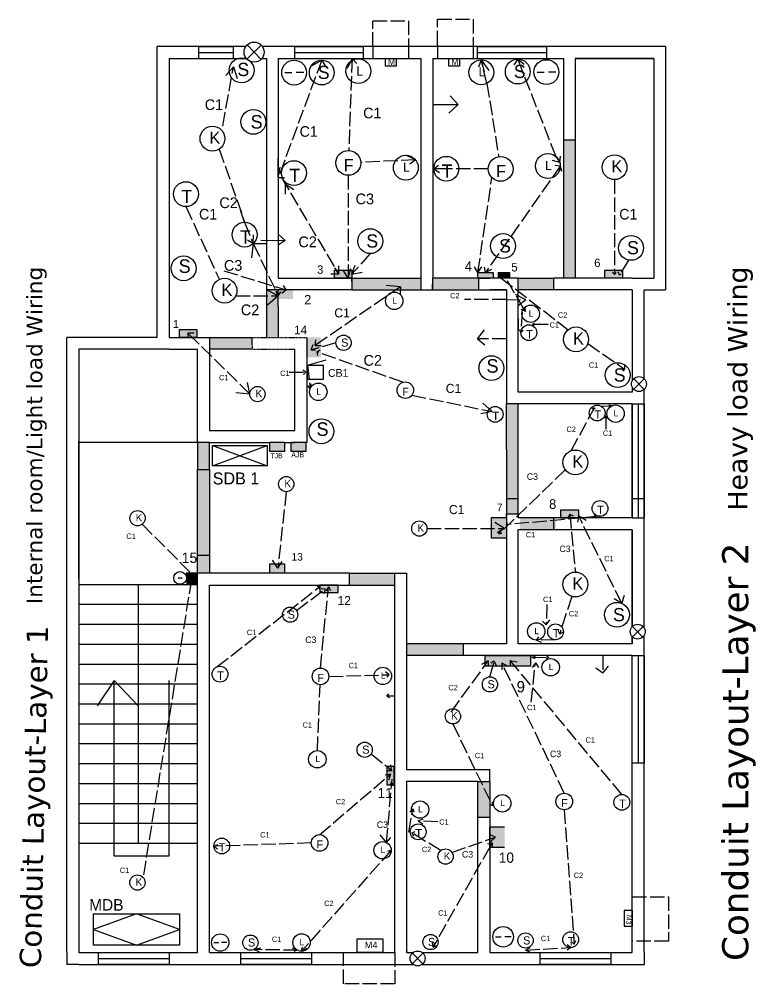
# Model space of a CAD drawing. Header units: inches. Extents: x 1248 to 4177, y -447 to 445.
# Drawn here: x 1248 to 1868, y -416 to 396 of the extents above; entities that cross this region are included whole.
import ezdxf

# ---------------------------------------------------------------- set-up
doc = ezdxf.new("R2010")
doc.units = ezdxf.units.IN
doc.linetypes.add('ACAD_ISO02W100', pattern=[15, 12, -3])
doc.linetypes.add('HIDDEN2', pattern=[0.1875, 0.125, -0.0625])

msp = doc.modelspace()

# ---------------------------------------------------------------- hatches: boundary and pattern name
for color, points in [(3, [(1716.07, 294.56), (1706.07, 294.56), (1706.07, 226.06), (1706.07, 178.06), (1716.07, 178.06), (1716.07, 226.06)]), (3, [(1586.07, 178.06), (1528.07, 178.06), (1528.07, 175.14), (1528.07, 168.06), (1586.07, 168.06)]), (3, [(1634.52, 178.06), (1596.07, 178.06), (1595.98, 168.06), (1634.52, 168.06)]), (3, [(1698.07, 178.06), (1668.07, 178.06), (1668.07, 168.06), (1698.07, 168.06)]), (3, [(1466.07, 154.28), (1466.07, 168.06), (1456.07, 168.06), (1456.07, 154.06), (1456.07, 128.06), (1466.07, 128.06)]), (8, [(1478.33, 168.1), (1466.07, 168.1), (1466.07, 160.37), (1478.33, 160.37)]), (3, [(1444.07, 128.06), (1408.07, 128.06), (1408.07, 118.06), (1444.07, 118.06), (1444.07, 121.55)]), (8, [(1502.11, 128.06), (1489.32, 128.06), (1489.32, 111.34), (1502.11, 111.34)]), (3, [(1668.07, 72.06), (1658.07, 72.06), (1658.07, 33.98), (1658.07, -20.62), (1668.07, -20.62)]), (3, [(1408.07, 39.55), (1398.07, 39.55), (1398.07, 16.77), (1408.07, 16.77)]), (64, [(1471.2, 39.73), (1458.94, 39.73), (1458.94, 32), (1471.2, 32)]), (78, [(1471.2, 39.55), (1458.94, 39.55), (1458.94, 32), (1471.2, 32)]), (4, [(1489.26, 39.55), (1480.07, 39.55), (1477.01, 39.55), (1477.01, 32), (1489.26, 32)]), (3, [(1408.07, 16.77), (1398.07, 16.77), (1398.07, -70.52), (1408.07, -70.52)]), (8, [(1658.07, -23.94), (1645.28, -23.94), (1645.28, -40.66), (1658.07, -40.66)]), (3, [(1699.63, -23.94), (1669.63, -23.94), (1669.63, -33.94), (1699.63, -33.94)]), (256, [(1408.07, -55.21), (1398.07, -55.21), (1398.07, -70.52), (1408.07, -70.52)]), (256, [(1408.07, -55.21), (1398.07, -55.21), (1398.07, -70.52), (1408.07, -70.52)]), (256, [(1408.07, -55.21), (1398.07, -55.21), (1398.07, -70.52), (1408.07, -70.52)]), (3, [(1408.07, -55.21), (1398.07, -55.21), (1398.07, -70.52), (1408.07, -70.52)]), (8, [(1471.2, -62.71), (1458.94, -62.71), (1458.94, -70.44), (1471.2, -70.44)]), (8, [(1398.07, -70.52), (1388.64, -70.52), (1388.64, -79.94), (1398.07, -79.94)]), (3, [(1564.07, -70.52), (1526.07, -70.52), (1526.07, -80.52), (1564.07, -80.52)]), (3, [(1622.07, -129.94), (1574.07, -129.94), (1574.07, -139.94), (1622.07, -139.94)]), (251, [(1678.25, -139.94), (1640.07, -139.94), (1640.07, -148.9), (1678.25, -148.9)]), (3, [(1644.07, -245.94), (1634.07, -245.94), (1634.07, -275.94), (1644.07, -275.94)]), (8, [(1656.52, -284.43), (1643.72, -284.43), (1643.72, -301.15), (1656.52, -301.15)])]:
    msp.add_hatch(color=color).paths.add_polyline_path(points)
at = {"linetype": 'ACAD_ISO02W100'}
for points in [[(1528.07, 184.77), (1513.47, 184.77), (1513.47, 178.06), (1528.07, 178.06)], [(1646.93, 182.88), (1634.11, 182.88), (1634.11, 178.06), (1646.93, 178.06)], [(1660.7, 182.88), (1651.5, 182.88), (1651.5, 178.06), (1660.7, 178.06)], [(1756, 184.53), (1740.57, 184.53), (1740.57, 178.18), (1756, 178.18)], [(1397.89, 134.55), (1382.46, 134.55), (1382.46, 128.19), (1397.89, 128.19)], [(1718.92, -17.49), (1703.49, -17.49), (1703.49, -23.85), (1718.92, -23.85)], [(1516.5, -80.5), (1501.07, -80.5), (1501.07, -86.86), (1516.5, -86.86)], [(1563.63, -248.77), (1563.63, -233.34), (1557.27, -233.34), (1557.27, -248.77)]]:
    msp.add_hatch(color=252, dxfattribs=at).paths.add_polyline_path(points)

# ---------------------------------------------------------------- linework, layer by layer
for p, q in [((1545.63, 373.06), (1545.63, 394.8)), ((1545.63, 394.8), (1575.69, 394.8)), ((1575.69, 394.8), (1575.69, 373.06)), ((1600.11, 374.27), (1600.11, 396.01)), ((1600.11, 396.01), (1630.18, 396.01)), ((1630.18, 396.01), (1630.18, 374.27)), ((1502.67, 361.64), (1466.07, 262.66)), ((1502.67, 361.64), (1493.54, 356.29)), ((1502.67, 361.64), (1505.45, 356.89)), ((1528.23, 363.06), (1523.97, 354.62)), ((1528.23, 363.06), (1525.38, 285.53)), ((1528.23, 363.06), (1532.12, 358.86)), ((1636.95, 361.84), (1634.63, 355.6)), ((1641.69, 342.03), (1636.95, 361.84)), ((1636.95, 361.84), (1639.32, 351.93)), ((1636.95, 361.84), (1643.19, 352.8)), ((1667.66, 362.45), (1664.31, 357.7)), ((1699.9, 280.24), (1667.66, 362.45)), ((1667.66, 362.45), (1672.94, 358.11)), ((1419.31, 305.98), (1428.29, 355.89)), ((1641.69, 342.03), (1651.59, 280.37)), ((1416.36, 286.73), (1437.72, 225.13)), ((1466.07, 262.66), (1466.07, 279.03)), ((1466.07, 266.45), (1466.07, 279.03)), ((1581.55, 277.6), (1535.45, 275.53)), ((1581.55, 277.6), (1573.42, 281.47)), ((1581.55, 277.6), (1576.66, 273.93)), ((1702.98, 275.48), (1697.01, 277.08)), ((1699.9, 280.24), (1702.98, 275.48)), ((1702.98, 275.48), (1703.59, 280.73)), ((1466.07, 262.66), (1466.07, 275.56)), ((1466.07, 262.66), (1467.73, 271.37)), ((1597.01, 270.11), (1601.03, 273.05)), ((1603.62, 270.11), (1597.01, 270.11)), ((1597.01, 270.11), (1601.86, 267.09)), ((1642.78, 270.03), (1603.62, 270.11)), ((1703.45, 272.37), (1640.52, 182.88)), ((1703.45, 272.37), (1699.21, 272.99)), ((1703.45, 272.37), (1702.78, 268.69)), ((1703.45, 272.37), (1704.47, 268.02)), ((1466.07, 262.66), (1471.28, 262.66)), ((1468.68, 262.66), (1516.91, 181.41)), ((1524.99, 264.59), (1524.99, 178.06)), ((1634.11, 182.88), (1645.9, 262.57)), ((1749.11, 260.97), (1749.11, 184.57)), ((1470.39, 259.78), (1471.84, 257.34)), ((1471.84, 257.34), (1471.84, 248.66)), ((1471.84, 257.34), (1479.22, 252.64)), ((1388.32, 238.26), (1416.44, 176.98)), ((1437.72, 225.13), (1434.26, 235.12)), ((1437.72, 225.13), (1444.96, 207.1)), ((1444.96, 207.1), (1445.12, 214.61)), ((1444.96, 207.1), (1440.21, 209.9)), ((1444.96, 207.1), (1443.2, 192.75)), ((1444.96, 207.1), (1466.07, 163.07)), ((1444.96, 207.1), (1456.07, 207.1)), ((1543.51, 198.67), (1528.07, 181.41)), ((1516.91, 181.41), (1513.7, 186.82)), ((1516.91, 181.41), (1516.91, 188.5)), ((1528.07, 181.41), (1530.77, 188.99)), ((1634.11, 182.88), (1631.35, 187.47)), ((1634.11, 182.88), (1637.47, 187.66)), ((1640.52, 182.88), (1639.6, 187.26)), ((1760.81, 193.24), (1753.25, 180.77)), ((1420.3, 184.21), (1472.59, 168.06)), ((1516.91, 181.41), (1510.37, 181.41)), ((1524.99, 178.06), (1520.77, 184.77)), ((1524.99, 178.06), (1527.2, 185.99)), ((1528.07, 181.41), (1536.7, 183.07)), ((1640.52, 182.88), (1645.8, 185.61)), ((1653.61, 178.06), (1652.57, 178.98)), ((1652.57, 178.98), (1653.67, 178.92)), ((1652.57, 178.98), (1652.68, 178.34)), ((1672.61, 152.36), (1656.1, 180.47)), ((1656.1, 180.47), (1656.1, 178.06)), ((1656.1, 180.47), (1658.39, 180.47)), ((1749.25, 181.05), (1747.3, 182.87)), ((1749.11, 184.57), (1749.25, 181.05)), ((1749.18, 181.11), (1750.37, 183.04)), ((1753.25, 180.77), (1752.19, 183.29)), ((1753.25, 180.77), (1754.73, 181.39)), ((1472.59, 168.06), (1470.39, 171.9)), ((1653.61, 178.06), (1710.11, 134.56)), ((1430.31, 163.07), (1466.07, 163.07)), ((1466.07, 163.07), (1456.07, 168.06)), ((1466.07, 163.07), (1456.07, 154.28)), ((1466.07, 163.07), (1464.18, 164.86)), ((1466.07, 163.07), (1464.24, 166.9)), ((1466.07, 163.07), (1464.24, 166.9)), ((1466.07, 163.07), (1468.17, 166.52)), ((1472.59, 168.06), (1469.16, 165.05)), ((1671.32, 149.44), (1670.37, 132.43)), ((1674.09, 149.94), (1670.4, 151.55)), ((1672.61, 152.36), (1674.09, 149.94)), ((1674.09, 149.94), (1673.79, 153.62)), ((1680.07, 139.1), (1681.74, 140.21)), ((1693.28, 139.03), (1680.07, 139.1)), ((1680.07, 139.1), (1681.55, 138.08)), ((1670.37, 132.43), (1668.98, 134.56)), ((1670.37, 132.43), (1672.17, 134.23)), ((1726.56, 122.87), (1757.82, 101.19)), ((1757.82, 101.19), (1755.46, 101.82)), ((1757.82, 101.19), (1757.67, 105)), ((1712.66, 32.67), (1732.15, 68.91)), ((1732.15, 68.91), (1729.94, 67.77)), ((1732.15, 68.91), (1732.57, 67.65)), ((1737.78, 70.15), (1746.85, 70.46)), ((1746.85, 70.46), (1744.31, 69.69)), ((1746.85, 70.46), (1744.38, 71.04)), ((1707.66, 16.66), (1651.83, -37.43)), ((1736.84, -22.6), (1658.07, -29.63)), ((1711.6, -20.86), (1716.15, -69.54)), ((1718.95, -22.29), (1717.92, -27.43)), ((1755.19, -95.89), (1718.95, -22.29)), ((1718.95, -22.29), (1725.32, -25.95)), ((1736.84, -22.6), (1732.1, -22.03)), ((1736.84, -22.6), (1735.52, -23.94)), ((1658.07, -29.63), (1659.05, -27.8)), ((1658.07, -29.63), (1658.95, -30.53)), ((1651.83, -37.43), (1652.67, -34.52)), ((1651.83, -37.43), (1654.29, -36.89)), ((1755.19, -95.89), (1757.5, -88.94)), ((1692.22, -96.74), (1691.59, -114.1)), ((1713.04, -90.01), (1702.99, -121.57)), ((1755.19, -95.89), (1748.83, -92.09)), ((1691.59, -114.1), (1688.56, -110.92)), ((1691.59, -114.1), (1694.62, -109.8)), ((1702.99, -121.57), (1701.64, -118.68)), ((1702.99, -121.57), (1706.13, -119.78)), ((1683.38, -126.84), (1685.48, -123.97)), ((1699.48, -126.55), (1683.38, -126.84)), ((1683.38, -126.84), (1687.71, -128.52)), ((1611.46, -187.43), (1642.79, -144.42)), ((1642.79, -144.42), (1637.07, -147.27)), ((1642.79, -144.42), (1642.79, -148.9)), ((1644.25, -157.7), (1647.82, -144.53)), ((1647.82, -144.53), (1644.97, -146.2)), ((1647.82, -144.53), (1649.79, -148.9)), ((1706.77, -255.79), (1654.22, -146.02)), ((1654.22, -146.02), (1654.22, -151.96)), ((1654.22, -146.02), (1659.16, -148.9)), ((1755.25, -256.78), (1661.32, -144.14)), ((1661.32, -144.14), (1661.32, -148.9)), ((1661.32, -144.14), (1667.17, -145.16)), ((1678.93, -179.02), (1682.49, -145.98)), ((1679.61, -141.16), (1682.44, -140.32)), ((1679.61, -141.16), (1693.93, -141.45)), ((1679.61, -141.16), (1682.04, -142.44)), ((1682.49, -145.98), (1679.71, -150.02)), ((1682.49, -145.98), (1685.17, -150.02)), ((1693.93, -141.45), (1691.5, -142.69)), ((1693.93, -141.45), (1692.06, -140.63)), ((1739.32, -139.94), (1739.32, -154.72)), ((1739.32, -154.72), (1733.29, -150.57)), ((1739.32, -154.72), (1744.05, -148.83)), ((1613.04, -197.46), (1646.4, -266.35)), ((1646.4, -266.35), (1644.07, -265.51)), ((1646.4, -266.35), (1646.26, -262.93)), ((1575.86, -288.73), (1579.22, -268.88)), ((1579.22, -268.88), (1576.84, -271.67)), ((1579.22, -268.88), (1580.2, -271.6)), ((1706.77, -269.73), (1715.2, -383.07)), ((1583.68, -279), (1588.07, -277.33)), ((1600.3, -279.99), (1583.68, -279)), ((1583.68, -279), (1587.69, -281.47)), ((1578.52, -289.24), (1581.18, -288.17)), ((1602.89, -304.17), (1578.52, -289.24)), ((1578.52, -289.24), (1579.85, -292.01)), ((1648.77, -292.79), (1643.72, -290.49)), ((1612.2, -305.59), (1648.77, -292.79)), ((1646.17, -297.69), (1642.29, -298.66)), ((1644.07, -301.15), (1646.17, -297.69)), ((1648.77, -292.79), (1644.97, -296.45)), ((1646.17, -297.69), (1646.17, -301.15)), ((1644.07, -301.15), (1596.37, -385.37)), ((1764.07, -342.93), (1764.07, -342.93)), ((1764.07, -342.93), (1794.53, -342.93)), ((1794.53, -342.93), (1794.53, -380.42)), ((1398.07, -389.94), (1398.07, -375.05)), ((1596.37, -385.37), (1595.97, -381.45)), ((1715.2, -383.07), (1713.48, -381.26)), ((1715.2, -383.07), (1716.66, -379.97)), ((1794.53, -380.42), (1764.07, -380.42)), ((1596.37, -385.37), (1599.16, -384.18)), ((1674.19, -387.9), (1678.08, -385.68)), ((1674.19, -387.9), (1712.21, -385.77)), ((1674.19, -387.9), (1677.74, -389.45)), ((1712.21, -385.77), (1709.18, -388.04)), ((1712.21, -385.77), (1709.26, -383.36))]:
    msp.add_line(p, q, dxfattribs=at)
at = {"color": 0}
for p, q in [((1451.66, 374.33), (1439.7, 362.37)), ((1439.82, 374.45), (1451.54, 362.25)), ((1471.67, 351.12), (1477.54, 351.21)), ((1487.43, 351.13), (1481.09, 351.13)), ((1684.03, 351.53), (1689.9, 351.61)), ((1699.79, 351.54), (1693.45, 351.54)), ((1617.57, 324.35), (1610.87, 331.43)), ((1596.07, 324.35), (1617.57, 324.35)), ((1617.57, 324.35), (1609.62, 316.83)), ((1466.07, 295.39), (1466.07, 262.66)), ((1490.56, 104.59), (1506.5, 109.17)), ((1774.06, 93.21), (1765.2, 84.34)), ((1765.28, 93.3), (1773.97, 84.26)), ((1658.07, -23.94), (1645.28, -23.94)), ((1645.28, -23.94), (1645.28, -40.66)), ((1645.28, -40.66), (1658.07, -40.66)), ((1773.08, -115.34), (1764.22, -124.2)), ((1764.31, -115.25), (1772.99, -124.29)), ((1557.32, -173.97), (1559.06, -172.01)), ((1564.07, -173.97), (1557.32, -173.97)), ((1557.32, -173.97), (1559.7, -175.25)), ((1656.52, -284.43), (1643.72, -284.43)), ((1643.72, -284.43), (1643.72, -301.15)), ((1643.72, -301.15), (1656.52, -301.15)), ((1411.79, -381.54), (1415.89, -381.48)), ((1422.79, -381.54), (1418.37, -381.54)), ((1648.92, -376.73), (1653.79, -376.66)), ((1661.99, -376.73), (1656.74, -376.73)), ((1587.75, -390.53), (1578.89, -399.4)), ((1578.98, -390.45), (1587.66, -399.48))]:
    msp.add_line(p, q, dxfattribs=at)
at = {"color": 0, "linetype": 'ACAD_ISO02W100'}
for p, q in [((1600.11, 374.27), (1600.11, 363.06)), ((1630.18, 374.27), (1630.18, 363.06)), ((1545.63, 373.06), (1545.63, 363.06)), ((1575.69, 373.06), (1575.69, 363.06)), ((1428.29, 355.89), (1422.03, 348.79)), ((1428.29, 355.89), (1431.51, 346.06)), ((1568.94, 170.79), (1497.03, 121.35)), ((1568.94, 170.79), (1556.43, 171.83)), ((1568.94, 170.79), (1568.64, 164.26)), ((1674.53, 159.75), (1665.69, 164.14)), ((1658.07, 160.08), (1622.75, 160.15)), ((1658.07, 160.08), (1674.53, 159.75)), ((1674.53, 159.75), (1668.07, 154.78)), ((1442.11, 80.34), (1389.96, 131.84)), ((1389.96, 131.84), (1389.96, 128.06)), ((1389.96, 131.84), (1395.36, 131.84)), ((1633.79, 126.87), (1639.76, 134.4)), ((1514.61, 123.62), (1493.74, 117.57)), ((1493.74, 117.57), (1495.34, 122.19)), ((1497.03, 121.35), (1497.71, 125.94)), ((1658.07, 126.87), (1633.79, 126.87)), ((1633.79, 126.87), (1640.04, 121.91)), ((1658.07, 126.87), (1658.07, 126.87)), ((1493.74, 117.57), (1497.44, 117.53)), ((1497.03, 121.35), (1502.47, 121.3)), ((1498.56, 115.89), (1501.29, 117.6)), ((1570.97, 90.29), (1498.56, 115.89)), ((1498.56, 115.89), (1499.15, 112.88)), ((1475.24, 98.68), (1489.17, 98.79)), ((1489.17, 98.79), (1486.62, 100.53)), ((1489.17, 98.79), (1487.16, 96.89)), ((1490.56, 104.59), (1492.98, 85.09)), ((1442.11, 80.34), (1440.26, 90.17)), ((1442.11, 80.34), (1430.3, 81.36)), ((1492.98, 85.09), (1491.06, 87.22)), ((1492.98, 85.09), (1493.78, 89.06)), ((1578.59, 79.43), (1646.13, 65.59)), ((1646.13, 65.59), (1636.66, 63.76)), ((1646.13, 65.59), (1638.21, 72.74)), ((1472.78, -1.89), (1465.58, -66.37)), ((1351.47, -29.32), (1394.71, -72.65)), ((1656.44, -32.96), (1648.44, -27.88)), ((1591.19, -32.93), (1656.44, -32.96)), ((1656.44, -32.96), (1650.3, -36.47)), ((1465.58, -66.37), (1461.09, -59.63)), ((1465.58, -66.37), (1469.39, -60.67)), ((1394.61, -72.56), (1392.53, -72.75)), ((1394.71, -72.65), (1394.21, -70.52)), ((1352.78, -324.64), (1393.36, -75.23)), ((1393.36, -75.23), (1390.55, -77.42)), ((1392.59, -79.94), (1393.36, -75.23)), ((1393.36, -75.23), (1395.45, -77.91)), ((1414.34, -149.48), (1501.09, -81.66)), ((1481.38, -101.92), (1505.61, -83.83)), ((1501.09, -81.66), (1498.7, -81.67)), ((1501.09, -81.66), (1500.48, -83.83)), ((1501.58, -150.47), (1508.26, -82.01)), ((1505.61, -83.83), (1502.19, -83.63)), ((1505.61, -83.83), (1504.33, -88.01)), ((1508.26, -82.01), (1506.32, -85.23)), ((1508.26, -82.01), (1510.01, -84.96)), ((1559.31, -156.01), (1556.17, -153.46)), ((1508.55, -157.44), (1559.31, -156.01)), ((1559.31, -156.01), (1557.4, -158)), ((1498.93, -219.9), (1501.28, -164.4)), ((1544.27, -222.52), (1562.02, -237.07)), ((1557.5, -233.36), (1561.18, -236.38)), ((1560.48, -231.87), (1561.18, -236.38)), ((1500.84, -290.71), (1560.56, -239.62)), ((1560.56, -239.62), (1555.93, -240.47)), ((1562.02, -237.07), (1557.3, -237.07)), ((1557.3, -242.41), (1560.56, -239.62)), ((1561.18, -236.38), (1558.32, -237.07)), ((1560.56, -239.62), (1558.7, -244.73)), ((1560.56, -239.62), (1558.7, -244.73)), ((1557.15, -297.28), (1561.89, -244.03)), ((1561.64, -246.91), (1559.68, -248.79)), ((1561.47, -248.79), (1561.64, -246.91)), ((1561.64, -246.91), (1562.49, -249.66)), ((1557.15, -297.28), (1551.81, -290.8)), ((1493.88, -297.67), (1411.81, -300.44)), ((1411.81, -300.44), (1415.04, -299.02)), ((1411.81, -300.44), (1414.81, -302.72)), ((1557.15, -297.28), (1560.84, -293.17)), ((1561.16, -303.81), (1485.65, -388.84)), ((1561.16, -303.81), (1557.92, -304.98)), ((1561.16, -303.81), (1560.06, -306.61)), ((1445.22, -387.5), (1451.23, -385.91)), ((1482.36, -388.06), (1445.22, -387.5)), ((1445.22, -387.5), (1449.83, -389.2)), ((1482.36, -388.06), (1478.08, -386.19)), ((1482.36, -388.06), (1479.05, -389.16)), ((1485.65, -388.84), (1486.36, -385.45)), ((1485.65, -388.84), (1490, -386.3)), ((1521.09, -416.24), (1521.09, -389.94)), ((1564.07, -389.94), (1564.07, -416.24)), ((1564.07, -416.24), (1521.09, -416.24))]:
    msp.add_line(p, q, dxfattribs=at)
for p, q in [((1438.66, 373.06), (1364.07, 373.06)), ((1364.07, 128.06), (1364.07, 373.06)), ((1792.07, 373.06), (1452.7, 373.06)), ((1792.07, 373.06), (1792.07, 320.56)), ((1374.07, 363.06), (1439.08, 363.06)), ((1374.07, 363.06), (1374.07, 128.06)), ((1374.07, 363.06), (1439.08, 363.06)), ((1452.27, 363.06), (1456.07, 363.06)), ((1452.27, 363.06), (1456.07, 363.06)), ((1456.07, 363.06), (1456.07, 168.06)), ((1466.07, 363.06), (1586.07, 363.06)), ((1466.07, 363.06), (1466.07, 188.06)), ((1466.07, 363.06), (1466.07, 188.06)), ((1466.07, 363.06), (1586.07, 363.06)), ((1586.07, 363.06), (1586.07, 188.06)), ((1586.07, 363.06), (1586.07, 353.06)), ((1596.07, 363.06), (1706.07, 363.06)), ((1596.07, 363.06), (1596.07, 188.06)), ((1641.07, 363.06), (1651.07, 363.06)), ((1706.07, 363.06), (1706.07, 226.06)), ((1716.07, 363.06), (1782.07, 363.06)), ((1782.07, 363.06), (1716.07, 363.06)), ((1716.07, 363.06), (1716.07, 226.06)), ((1782.07, 363.06), (1782.07, 178.06)), ((1792.07, 363.06), (1792.07, 168.06)), ((1471.93, 209.83), (1466.07, 215.16)), ((1451.37, 210.09), (1471.93, 209.83)), ((1456.07, 209.83), (1456.07, 209.83)), ((1471.93, 209.83), (1466.07, 205.78)), ((1466.07, 178.06), (1528.07, 178.06)), ((1644.18, 178.06), (1634.52, 178.06)), ((1634.52, 178.06), (1634.52, 168.06)), ((1668.07, 178.06), (1644.18, 178.06)), ((1668.07, 178.06), (1658.07, 178.06)), ((1668.07, 82.06), (1668.07, 178.06)), ((1764.07, 178.06), (1698.07, 178.06)), ((1698.07, 168.06), (1698.07, 178.06)), ((1764.07, 178.06), (1782.07, 178.06)), ((1466.07, 163.07), (1466.4, 164.35)), ((1472.59, 168.06), (1471.72, 167.3)), ((1634.52, 168.06), (1658.07, 168.06)), ((1658.07, 168.06), (1644, 168.06)), ((1658.07, 168.06), (1658.07, 73.11)), ((1764.07, 168.06), (1698.07, 168.06)), ((1764.07, 168.06), (1764.07, 91.68)), ((1774.07, 93.19), (1774.07, 168.06)), ((1774.07, 168.06), (1792.07, 168.06)), ((1456.07, 154.28), (1456.07, 154.06)), ((1668.07, 144.15), (1668.07, 134.15)), ((1364.07, 128.06), (1288.07, 128.06)), ((1288.07, -389.94), (1288.07, 128.06)), ((1374.07, 128.06), (1398.07, 128.06)), ((1398.07, 128.06), (1408.07, 128.06)), ((1408.07, 128.06), (1408.07, 49.55)), ((1444.07, 121.55), (1444.07, 128.06)), ((1490.07, 128.06), (1490.07, 85.55)), ((1374.07, 118.06), (1298.07, 118.06)), ((1298.07, 118.06), (1298.07, 36.06)), ((1374.07, 118.06), (1364.07, 118.06)), ((1374.07, 118.06), (1398.07, 118.06)), ((1398.07, 40.77), (1398.07, 118.06)), ((1444.07, 121.55), (1444.07, 121.55)), ((1480.07, 49.55), (1480.07, 118.06)), ((1490.07, 121.55), (1490.07, 49.55)), ((1764.07, 82.06), (1668.07, 82.06)), ((1764.07, 85.87), (1764.07, 82.06)), ((1774.07, -116.63), (1774.07, 84.36)), ((1658.07, 80.32), (1658.07, 72.06)), ((1668.34, 72.06), (1658.07, 72.06)), ((1764.07, 72.06), (1668.34, 72.06)), ((1764.07, -23.94), (1764.07, 72.06)), ((1764.07, 72.06), (1764.07, -23.94)), ((1741.81, 62.16), (1740.75, 59.72)), ((1741.81, 62.16), (1741.92, 50.82)), ((1741.81, 62.16), (1743.28, 59.97)), ((1408.07, 49.55), (1480.07, 49.55)), ((1490.07, 49.55), (1490.07, 39.55)), ((1298.07, -75.23), (1298.07, 40.77)), ((1398.07, 40.77), (1398.07, 39.55)), ((1408.07, 39.55), (1298.07, 39.55)), ((1298.07, 36.06), (1298.07, -79.94)), ((1408.07, 39.55), (1458.94, 39.55)), ((1410.73, 19.95), (1456.59, 36.96)), ((1410.73, 36.96), (1456.59, 19.95)), ((1471.2, 39.55), (1480.07, 39.55)), ((1490.07, 39.55), (1489.26, 39.55)), ((1398.07, 16.77), (1408.07, 16.77)), ((1658.07, -7.67), (1668.07, -7.67)), ((1764.07, -7.67), (1774.07, -7.67)), ((1658.07, -20.62), (1668.07, -20.62)), ((1658.07, -23.94), (1658.07, -20.62)), ((1658.07, -20.62), (1658.07, -23.94)), ((1658.07, -23.94), (1658.07, -129.94)), ((1668.07, -20.62), (1668.07, -23.94)), ((1668.07, -20.62), (1668.07, -23.94)), ((1669.6, -23.94), (1668.07, -23.94)), ((1764.07, -23.94), (1698.07, -23.94)), ((1698.07, -33.94), (1698.07, -23.94)), ((1711.6, -20.86), (1709.82, -23.81)), ((1711.6, -20.86), (1714.37, -22.29)), ((1668.07, -129.94), (1668.07, -33.94)), ((1669.64, -33.94), (1668.07, -33.94)), ((1764.07, -33.94), (1698.07, -33.94)), ((1764.07, -115.49), (1764.07, -33.94)), ((1764.07, -33.94), (1764.07, -115.49)), ((1398.07, -55.21), (1408.07, -55.21)), ((1388.64, -70.52), (1398.07, -70.52)), ((1526.07, -70.52), (1398.07, -70.52)), ((1398.07, -79.94), (1398.07, -70.52)), ((1526.07, -80.52), (1526.07, -70.52)), ((1564.07, -89.94), (1564.07, -70.52)), ((1564.07, -70.52), (1574.07, -70.52)), ((1574.07, -70.52), (1574.07, -112.48)), ((1298.01, -79.94), (1398.07, -79.94)), ((1298.07, -79.94), (1298.07, -389.94)), ((1348.04, -79.94), (1348.04, -297.88)), ((1381.79, -74.47), (1385.09, -74.47)), ((1385.39, -74.65), (1385.39, -74.65)), ((1398.07, -389.94), (1398.07, -79.94)), ((1408.07, -389.94), (1408.07, -80.52)), ((1408.07, -80.52), (1526.07, -80.52)), ((1298.01, -96.71), (1398.07, -96.71)), ((1564.07, -389.94), (1564.07, -89.94)), ((1574.07, -89.94), (1574.07, -235.94)), ((1298.01, -113.47), (1398.07, -113.47)), ((1658.07, -129.94), (1622.07, -129.94)), ((1622.07, -139.94), (1622.07, -129.94)), ((1764.07, -129.94), (1668.07, -129.94)), ((1764.07, -129.94), (1764.07, -124.05)), ((1764.07, -124.05), (1764.07, -129.94)), ((1774.07, -389.94), (1774.07, -122.91)), ((1298.01, -130.24), (1398.07, -130.24)), ((1658.07, -139.94), (1622.07, -139.94)), ((1661.61, -139.94), (1658.07, -139.94)), ((1764.07, -139.94), (1658.44, -139.94)), ((1764.07, -235.94), (1764.07, -139.94)), ((1298.01, -147), (1398.07, -147)), ((1327.99, -160.85), (1313.71, -182.25)), ((1327.99, -308.7), (1327.99, -160.85)), ((1327.99, -160.85), (1348.07, -182.25)), ((1373.94, -160.85), (1373.94, -308.7)), ((1298.01, -163.76), (1398.07, -163.76)), ((1298.01, -180.53), (1398.07, -180.53)), ((1298.01, -197.29), (1398.07, -197.29)), ((1298.01, -214.06), (1398.07, -214.06)), ((1298.01, -230.82), (1398.07, -230.82)), ((1574.07, -235.94), (1634.07, -235.94)), ((1634.07, -235.94), (1644.07, -235.94)), ((1644.07, -245.94), (1644.07, -235.94)), ((1764.07, -389.94), (1764.07, -235.94)), ((1298.01, -247.59), (1398.07, -247.59)), ((1574.07, -245.94), (1574.07, -389.94)), ((1634.07, -245.94), (1574.07, -245.94)), ((1298.01, -264.35), (1398.07, -264.35)), ((1634.07, -389.94), (1634.07, -275.94)), ((1634.07, -389.94), (1634.07, -275.94)), ((1634.07, -275.94), (1644.07, -275.94)), ((1644.07, -275.94), (1644.07, -389.94)), ((1298.01, -281.11), (1398.07, -281.11)), ((1298.01, -297.88), (1398.07, -297.88)), ((1373.94, -308.7), (1327.99, -308.7)), ((1346.7, -357.38), (1310.49, -370.58)), ((1382.9, -370.58), (1346.7, -357.38)), ((1310.49, -370.58), (1346.7, -383.78)), ((1346.7, -383.78), (1382.9, -370.58)), ((1288.07, -389.94), (1288.07, -399.94)), ((1298.07, -389.94), (1374.07, -389.94)), ((1298.07, -389.94), (1398.07, -389.94)), ((1408.07, -389.94), (1564.07, -389.94)), ((1540.07, -389.94), (1564.07, -389.94)), ((1575.07, -389.94), (1574.07, -389.94)), ((1574.07, -389.94), (1579.57, -389.94)), ((1575.07, -389.94), (1579.57, -389.94)), ((1587.07, -389.94), (1610.07, -389.94)), ((1587.07, -389.94), (1634.07, -389.94)), ((1610.07, -389.94), (1634.07, -389.94)), ((1644.07, -389.94), (1764.07, -389.94)), ((1774.07, -389.94), (1774.07, -399.94)), ((1298.07, -399.94), (1288.07, -399.94)), ((1298.07, -399.94), (1579.51, -399.94)), ((1587.12, -399.94), (1774.07, -399.94))]:
    msp.add_line(p, q)
at = {"color": 3, "linetype": 'ByBlock'}
for p, q in [((1428.29, 373.06), (1399.01, 373.06)), ((1399.01, 373.06), (1399.01, 363.06)), ((1428.29, 363.06), (1428.29, 373.06)), ((1479.67, 373.06), (1479.67, 363.06)), ((1537.91, 363.06), (1537.91, 373.06)), ((1633.41, 373.06), (1633.41, 363.06)), ((1692.1, 363.06), (1692.1, 373.06)), ((1399.01, 363.06), (1428.29, 363.06)), ((1479.67, 363.06), (1508.95, 363.06)), ((1508.64, 363.06), (1537.91, 363.06)), ((1633.41, 363.06), (1662.69, 363.06)), ((1662.82, 363.06), (1692.1, 363.06)), ((1595.98, 168.06), (1596.07, 178.06)), ((1456.07, 154.06), (1456.07, 128.06)), ((1466.07, 154.28), (1466.07, 128.06)), ((1408.07, 128.06), (1444.07, 128.06)), ((1444.07, 118.06), (1408.07, 118.06))]:
    msp.add_line(p, q, dxfattribs=at)
at = {"color": 3}
for p, q in [((1399.01, 373.06), (1428.29, 373.06)), ((1399.01, 368.06), (1428.29, 368.06)), ((1479.67, 373.06), (1537.91, 373.06)), ((1479.67, 368.06), (1537.91, 368.06)), ((1633.41, 373.06), (1691.69, 373.06)), ((1633.44, 368.06), (1691.69, 368.06)), ((1399.01, 363.06), (1428.29, 363.06)), ((1706.07, 294.56), (1716.07, 294.56)), ((1706.07, 294.56), (1706.07, 226.06)), ((1716.07, 294.56), (1716.07, 226.06)), ((1706.07, 226.06), (1706.07, 178.06)), ((1716.07, 226.06), (1716.07, 178.06)), ((1456.07, 195.61), (1456.07, 195.61)), ((1528.07, 178.06), (1586.07, 178.06)), ((1634.52, 178.06), (1596.07, 178.06)), ((1668.07, 178.06), (1698.07, 178.06)), ((1466.07, 168.06), (1456.07, 168.06)), ((1456.07, 168.06), (1456.07, 154.06)), ((1466.07, 154.28), (1466.07, 168.06)), ((1528.07, 168.06), (1586.07, 168.06)), ((1595.98, 168.06), (1634.52, 168.06)), ((1698.07, 168.06), (1668.07, 168.06)), ((1658.07, 33.98), (1658.07, 72.06)), ((1668.07, -23.94), (1668.07, 72.06)), ((1764.07, 72.06), (1764.07, -23.94)), ((1764.07, 72.06), (1774.07, 72.06)), ((1769.07, 72.06), (1769.07, -23.94)), ((1774.07, -23.94), (1774.07, 72.06)), ((1774.07, 72.06), (1774.07, -23.94)), ((1774.07, 72.06), (1774.07, -23.94)), ((1774.07, 72.06), (1774.07, -23.94)), ((1398.07, 39.55), (1398.07, 16.77)), ((1408.07, 16.77), (1408.07, 39.55)), ((1658.07, 33.98), (1658.07, -23.94)), ((1398.07, 16.77), (1408.07, 16.77)), ((1398.07, -70.52), (1398.07, 16.77)), ((1398.07, 16.77), (1408.07, 16.77)), ((1408.07, 16.77), (1408.07, -70.52)), ((1698.07, -23.94), (1668.07, -23.94)), ((1764.07, -23.94), (1774.07, -23.94)), ((1698.07, -33.94), (1668.07, -33.94)), ((1398.07, -55.21), (1408.07, -55.21)), ((1398.07, -70.52), (1388.64, -70.52)), ((1526.07, -70.52), (1564.07, -70.52)), ((1526.07, -80.52), (1564.07, -80.52)), ((1622.07, -129.94), (1574.07, -129.94)), ((1622.07, -139.94), (1574.07, -139.94)), ((1764.07, -139.94), (1774.07, -139.94)), ((1764.07, -230.37), (1764.07, -139.94)), ((1769.07, -139.94), (1769.07, -230.37)), ((1774.07, -139.94), (1774.07, -230.37)), ((1774.07, -230.37), (1774.07, -139.94)), ((1774.07, -139.94), (1774.07, -230.37)), ((1774.07, -230.37), (1764.07, -230.37)), ((1634.07, -275.94), (1634.07, -245.94)), ((1634.07, -245.94), (1644.07, -245.94)), ((1644.07, -245.94), (1644.07, -275.94)), ((1314.12, -389.94), (1374.07, -389.94)), ((1314.59, -399.94), (1314.59, -389.94)), ((1314.59, -394.94), (1374.07, -394.94)), ((1374.07, -389.94), (1374.07, -399.94)), ((1434.07, -389.94), (1494.03, -389.94)), ((1434.55, -399.94), (1434.55, -389.94)), ((1434.55, -394.94), (1494.03, -394.94)), ((1494.03, -389.94), (1494.03, -399.94)), ((1686.02, -389.94), (1745.98, -389.94)), ((1686.5, -399.94), (1686.5, -389.94)), ((1686.5, -394.94), (1745.98, -394.94)), ((1745.98, -389.94), (1745.98, -399.94)), ((1374.07, -399.94), (1314.59, -399.94)), ((1314.59, -399.94), (1374.07, -399.94)), ((1494.03, -399.94), (1434.55, -399.94)), ((1434.55, -399.94), (1494.03, -399.94)), ((1745.98, -399.94), (1686.5, -399.94))]:
    msp.add_line(p, q, dxfattribs=at)
at = {"color": 3, "linetype": 'ACAD_ISO02W100'}
for p, q in [((1479.67, 373.06), (1537.91, 373.06)), ((1633.44, 373.06), (1691.69, 373.06))]:
    msp.add_line(p, q, dxfattribs=at)
at = {"linetype": 'ByBlock'}
for p, q in [((1466.07, 188.06), (1466.07, 178.06)), ((1586.07, 188.06), (1586.07, 168.11)), ((1596.07, 188.06), (1595.98, 168.06)), ((1466.07, 178.06), (1528.07, 178.06)), ((1528.07, 178.06), (1528.07, 168.06)), ((1528.07, 175.14), (1528.07, 178.06)), ((1528.07, 168.06), (1466.07, 168.06)), ((1586.07, 168.11), (1595.98, 168.06))]:
    msp.add_line(p, q, dxfattribs=at)
at = {"linetype": 'HIDDEN2'}
for p, q in [((1444.07, 128.06), (1490.07, 128.06)), ((1444.07, 121.55), (1444.07, 118.06)), ((1444.07, 118.06), (1480.07, 118.06))]:
    msp.add_line(p, q, dxfattribs=at)
at = {"color": 0}
for points in [[(1556.33, 363.06), (1565.24, 363.06), (1565.24, 356.6), (1556.33, 356.6)], [(1609.61, 363.06), (1618.51, 363.06), (1618.51, 356.6), (1609.61, 356.6)], [(1528.07, 178.06), (1513.47, 178.06), (1513.47, 184.77), (1528.07, 184.77)], [(1646.93, 178.06), (1634.11, 178.06), (1634.11, 182.88), (1646.93, 182.88)], [(1651.5, 182.88), (1660.7, 182.88), (1660.7, 178.06), (1651.5, 178.06)], [(1740.6, 178.21), (1756.02, 178.21), (1756.02, 184.57), (1740.6, 184.57)], [(1634.52, 178.06), (1644.18, 178.06), (1644.18, 178.06), (1634.52, 178.06)], [(1382.48, 128.22), (1397.91, 128.22), (1397.91, 134.58), (1382.48, 134.58)], [(1490.56, 104.59), (1503.72, 104.59), (1503.72, 92.53), (1490.56, 92.53)], [(1703.52, -23.81), (1718.95, -23.81), (1718.95, -17.46), (1703.52, -17.46)], [(1501.09, -86.82), (1516.52, -86.82), (1516.52, -80.47), (1501.09, -80.47)], [(1557.3, -233.36), (1557.3, -248.79), (1563.66, -248.79), (1563.66, -233.36)], [(1764.21, -354.48), (1757.13, -354.48), (1757.13, -367.88), (1764.21, -367.88)], [(1532.5, -378.51), (1554.12, -378.51), (1554.12, -390.06), (1532.5, -390.06)]]:
    msp.add_lwpolyline(points, close=True, dxfattribs=at)
for points in [[(1410.73, 36.96), (1456.59, 36.96), (1456.59, 19.95), (1410.73, 19.95)], [(1458.94, 39.73), (1471.2, 39.73), (1471.2, 32), (1458.94, 32)], [(1477.01, 39.73), (1489.26, 39.73), (1489.26, 32), (1477.01, 32)], [(1458.94, -62.71), (1471.2, -62.71), (1471.2, -70.44), (1458.94, -70.44)], [(1640.07, -139.94), (1678.25, -139.94), (1678.25, -148.9), (1640.07, -148.9)], [(1310.49, -357.38), (1382.9, -357.38), (1382.9, -383.78), (1310.49, -383.78)]]:
    msp.add_lwpolyline(points, close=True)
for centre, radius in [((1445.68, 368.35), 8.45), ((1435.17, 352.95), 10.47), ((1479.4, 351.12), 10.47), ((1502.67, 351.16), 10.47), ((1533.47, 352.34), 10.47), ((1636.95, 351.36), 10.47), ((1667.66, 351.98), 10.47), ((1691.76, 351.53), 10.47), ((1445.13, 309.62), 10.47), ((1410.65, 295.51), 10.47), ((1524.99, 275.06), 10.47), ((1479.22, 266.45), 10.47), ((1573.42, 271), 10.47), ((1607.48, 270.11), 10.47), ((1653.25, 270.03), 10.47), ((1692.98, 272.37), 10.47), ((1749.11, 271.44), 10.47), ((1388.32, 248.73), 10.47), ((1437.72, 214.66), 10.47), ((1543.51, 209.14), 10.47), ((1655.27, 205.03), 10.47), ((1763.02, 203.48), 10.47), ((1386.34, 186.26), 10.47), ((1420.8, 167.46), 10.47), ((1563.67, 158.88), 7.33), ((1678.5, 148.01), 7.33), ((1677.01, 132.06), 6.65), ((1521.03, 123.62), 6.42), ((1716.7, 126.42), 10.47), ((1645.49, 102.21), 10.47), ((1751.81, 96.31), 10.47), ((1499.74, 82.27), 7.33), ((1573.03, 83.63), 6.97), ((1769.63, 88.78), 6.27), ((1448.53, 80.34), 6.42), ((1648.58, 63.29), 6.65), ((1734.5, 64.37), 6.65), ((1749.98, 63.84), 7.33), ((1502.4, 49.02), 10.47), ((1716.15, 22.79), 10.47), ((1472.78, 4.54), 6.42), ((1736.84, -15.95), 6.65), ((1347.6, -24.2), 6.42), ((1584.77, -32.93), 6.42), ((1716.15, -80.01), 10.47), ((1751.14, -105.55), 10.47), ((1476, -105.43), 6.42), ((1683.24, -119.52), 7.33), ((1699.48, -119.9), 6.65), ((1768.65, -119.77), 6.27), ((1695.35, -149.73), 7.33), ((1416.99, -155.57), 6.65), ((1501.58, -157.44), 6.97), ((1554.06, -157), 7.33), ((1644.25, -164.13), 6.42), ((1613.04, -191.04), 6.42), ((1538.78, -219.19), 6.42), ((1498.93, -227.23), 7.33), ((1654.56, -264.31), 7.33), ((1706.77, -262.76), 6.97), ((1755.25, -263.43), 6.65), ((1585.4, -269.57), 7.33), ((1583.79, -288.29), 6.65), ((1500.84, -297.67), 6.97), ((1418.46, -300.21), 6.65), ((1553.83, -303.81), 7.33), ((1606.89, -309.2), 6.42), ((1347.46, -331.06), 6.42), ((1655.33, -376.73), 8.69), ((1674.19, -379.86), 6.42), ((1712.21, -379.13), 6.65), ((1417.19, -381.54), 7.31), ((1442.57, -381.65), 6.42), ((1485.65, -381.51), 7.33), ((1594.19, -381.13), 6.42), ((1583.32, -394.96), 6.27)]:
    msp.add_circle(centre, radius, dxfattribs=at)
msp.add_circle((1383.44, -74.47), 5.37)

# ---------------------------------------------------------------- texts
at = {"color": 0, "attachment_point": 1}
for s, insert, char_height, width in [('S', (1431.62, 359.32), 11.16, 236.1352), ('S', (1664.31, 357.7), 11.16, 236.1352), ('S', (1499.33, 356.89), 11.16, 236.1352), ('L', (1531.8, 356.26), 7.6, 178.1721), ('L', (1634.63, 355.6), 7.6, 178.1721), ('C1', (1404.21, 328.55), 8.935, 202.8722), ('C1', (1537.5, 321.54), 8.935, 202.8722), ('{\\C3;S}', (1442.73, 315.37), 11.401, 239.632), ('K', (1408.07, 301.39), 10.27, 207.0976), ('C1', (1484.03, 306), 8.935, 202.8722), ('F', (1521.18, 278.23), 10.15, 219.5912), ('L', (1690.65, 276.61), 7.6, 178.1721), ('K', (1746.54, 277.33), 10.27, 207.0976), ('T', (1475.37, 270.09), 11.19, 209.8641), ('L', (1571.1, 275.24), 7.6, 178.1721), ('T', (1603.62, 273.75), 11.19, 209.8641), ('F', (1649.44, 273.2), 10.15, 219.5912), ('T', (1384.46, 252.36), 11.19, 209.8641), ('C2', (1416.46, 246.05), 9.077, 185.1857), ('C3', (1531.13, 249.27), 9.057, 194.4169), ('C1', (1399.34, 236.32), 8.935, 202.8722), ('C1', (1753.04, 236.32), 8.935, 202.8722), ('T', (1433.86, 218.29), 11.19, 209.8641), ('C2', (1482.98, 213.1), 9.077, 185.1857), ('S', (1540.16, 214.87), 11.16, 236.1352), ('S', (1651.93, 210.75), 11.16, 236.1352), ('S', (1759.68, 209.21), 11.16, 236.1352), ('{\\C3;S}', (1382.15, 193.8), 11.401, 239.632), ('C3', (1420.3, 193.27), 9.057, 194.4169), ('K', (1418.23, 173.35), 10.27, 207.0976), ('{\\C1;2}', (1487.85, 163.85), 8.021, 174.3336), ('C2', (1610.76, 165.53), 4.5, 91.8149), ('C2', (1434.54, 155.81), 9.077, 185.1857), ('L', (1562.04, 161.85), 5.32, 124.6675), ('C1', (1513.23, 152.55), 7.619, 172.9933), ('L', (1676.88, 150.98), 5.32, 124.6675), ('C2', (1701.45, 149.22), 4.5, 91.8149), ('C1', (1694.45, 140.85), 4.505, 102.2746), ('{\\C1;14}', (1479.41, 137.96), 7.265, 162.0266), ('T', (1674.56, 134.37), 7.11, 133.2206), ('K', (1714.13, 132.31), 10.27, 207.0976), ('S', (1518.98, 127.13), 6.84, 144.7997), ('C2', (1537.79, 113.27), 9.077, 185.1857), ('{\\C3;S}', (1641.29, 109.75), 11.401, 239.632), ('C1', (1727.44, 107.05), 4.505, 102.2746), ('C1', (1467.62, 100.15), 4.505, 102.2746), ('{\\C4;CB1}', (1507.94, 101.46), 6.578, 1079.263), ('S', (1748.47, 102.04), 11.16, 236.1352), ('C1', (1416.19, 96.51), 4.505, 102.2746), ('K', (1446.95, 83.95), 6.3, 126.9937), ('L', (1498.12, 85.23), 5.32, 124.6675), ('F', (1570.5, 85.74), 6.75, 146.0875), ('C1', (1607, 88.94), 7.619, 172.9933), ('T', (1646.13, 65.59), 7.11, 133.2206), ('T', (1732.05, 66.67), 7.11, 133.2206), ('L', (1748.36, 66.81), 5.32, 124.6675), ('{\\C3;S}', (1498.21, 56.56), 11.401, 239.632), ('C2', (1708.66, 52.98), 4.5, 91.8149), ('C1', (1739.32, 49.69), 4.505, 102.2746), ('{\\C64;TJB}', (1459.65, 30.44), 4.094, 97.0484), ('K', (1713.57, 28.68), 10.27, 207.0976), ('K', (1471.2, 8.15), 6.3, 126.9937), ('C3', (1675.26, 13.64), 5.501, 118.0796), ('C1', (1609.71, -13.1), 7.619, 172.9933), ('{\\C1;7}', (1649.94, -11.83), 6.485, 146.3433), ('T', (1734.4, -13.64), 7.11, 133.2206), ('K', (1346.02, -20.59), 6.3, 126.9937), ('K', (1583.19, -29.32), 6.3, 126.9937), ('C1', (1338.16, -37.07), 4.505, 102.2746), ('C1', (1674.39, -35.8), 4.505, 102.2746), ('C3', (1702.71, -47.23), 5.501, 118.0796), ('{\\C1;13}', (1477.29, -53.51), 6.343, 1671.936), ('C1', (1740.44, -55.92), 4.505, 102.2746), ('K', (1713.57, -74.12), 10.27, 207.0976), ('C1', (1688.92, -90.31), 4.505, 102.2746), ('S', (1473.96, -101.92), 6.84, 144.7997), ('C2', (1710.6, -102.33), 4.5, 91.8149), ('S', (1747.8, -99.83), 11.16, 236.1352), ('C1', (1439.55, -118.13), 4.505, 102.2746), ('L', (1681.62, -116.55), 5.32, 124.6675), ('T', (1697.03, -117.59), 7.11, 133.2206), ('C3', (1488.76, -123.8), 5.501, 118.0796), ('C1', (1525.23, -145.98), 4.505, 102.2746), ('T', (1414.54, -153.27), 7.11, 133.2206), ('L', (1552.43, -154.03), 5.32, 124.6675), ('L', (1693.72, -146.76), 5.32, 124.6675), ('F', (1499.05, -155.33), 6.75, 146.0875), ('S', (1642.2, -160.62), 6.84, 144.7997), ('C2', (1609.2, -164.57), 4.5, 91.8149), ('C1', (1675.43, -181.34), 4.505, 102.2746), ('K', (1611.46, -187.43), 6.3, 126.9937), ('C1', (1486.5, -196.03), 4.505, 102.2746), ('C1', (1724.67, -208.67), 4.505, 102.2746), ('S', (1536.73, -215.67), 6.84, 144.7997), ('L', (1497.3, -224.26), 5.32, 124.6675), ('C1', (1631.55, -221.82), 4.505, 102.2746), ('C3', (1694.79, -219.93), 5.501, 118.0796), ('C2', (1514.46, -260.7), 4.5, 91.8149), ('L', (1583.77, -266.6), 5.32, 124.6675), ('L', (1652.93, -261.34), 5.32, 124.6675), ('F', (1704.24, -260.65), 6.75, 146.0875), ('T', (1752.8, -261.12), 7.11, 133.2206), ('C3', (1548.98, -279.57), 5.501, 118.0796), ('C1', (1601.59, -277.76), 4.505, 102.2746), ('C1', (1450.81, -288.56), 4.505, 102.2746), ('T', (1581.34, -285.98), 7.11, 133.2206), ('T', (1416.01, -297.91), 7.11, 133.2206), ('F', (1498.31, -295.57), 6.75, 146.0875), ('L', (1552.2, -300.85), 5.32, 124.6675), ('C2', (1586.99, -300.89), 4.5, 91.8149), ('K', (1605.31, -305.59), 6.3, 126.9937), ('C3', (1620.7, -304.47), 5.501, 118.0796), ('C1', (1332.63, -318.45), 4.505, 102.2746), ('C2', (1714.72, -322.7), 4.5, 91.8149), ('K', (1345.89, -327.45), 6.3, 126.9937), ('C2', (1504.68, -346.31), 4.5, 91.8149), ('C1', (1600.68, -354.43), 4.505, 102.2746), ('S', (1440.52, -378.14), 6.84, 144.7997), ('C1', (1460.68, -376.54), 4.505, 102.2746), ('L', (1484.02, -378.55), 5.32, 124.6675), ('S', (1592.14, -377.62), 6.84, 144.7997), ('S', (1672.14, -376.35), 6.84, 144.7997), ('C1', (1687.04, -375.88), 4.505, 102.2746), ('T', (1709.76, -376.82), 7.11, 133.2206)]:
    msp.add_mtext(s, dxfattribs=dict(at, insert=insert, char_height=char_height, width=width))
at = {"linetype": 'ACAD_ISO02W100', "attachment_point": 1}
for s, insert, char_height, width in [('{\\C3;M}', (1558.49, 362.67), 5.293, 141.5712), ('{\\C3;M}', (1611.77, 362.67), 5.293, 141.5712), ('{\\C1;4}', (1622.88, 192.11), 8.458, 193.4143), ('{\\C1;5}', (1662.22, 190.87), 7.241, 149.8163), ('{\\C1;6}', (1732, 194.42), 7.107, 165.8124), ('{\\C1;8}', (1694.03, -8.22), 8.142, 177.6864), ('{\\C1;9}', (1666.68, -161.38), 9.459, 213.7798), ('{\\C1;10}', (1651.66, -305.74), 8.613, 205.954)]:
    msp.add_mtext(s, dxfattribs=dict(at, insert=insert, char_height=char_height, width=width))
at = {"attachment_point": 1}
for s, insert, char_height, width in [('{\\C1;3}', (1498.7, 188.73), 7.075, 137.9247), ('{\\C1;MDB}', (1306.93, -345), 9.691, 5123.1443)]:
    msp.add_mtext(s, dxfattribs=dict(at, insert=insert, char_height=char_height, width=width))
at = {"color": 0, "linetype": 'ACAD_ISO02W100', "attachment_point": 1}
for s, insert, char_height, width, rotation in [('{\\fVerdana|b0|i0|c0|p34;Internal room/Light load Wiring}', (1254.17, -96.57), 13.2557, 289.3904, 90), ('{\\fVerdana|b0|i0|c0|p34;Conduit Layout-Layer 1}', (1248.24, -402.9), 17.9853, 402.2829, 88.7909)]:
    msp.add_mtext(s, dxfattribs=dict(at, insert=insert, char_height=char_height, width=width, rotation=rotation))
at = {"color": 3, "linetype": 'ACAD_ISO02W100', "attachment_point": 1, "rotation": 90}
for s, insert, char_height, width in [('{\\fVerdana|b0|i0|c0|p34;\\C256;Heavy load Wiring }', (1844.6, -17.65), 16.3457, 389.3307), ('{\\fVerdana|b0|i0|c0|p34;\\C256;Conduit Layout-Layer 2}', (1839.72, -397.1), 21.9529, 529.3325)]:
    msp.add_mtext(s, dxfattribs=dict(at, insert=insert, char_height=char_height, width=width))
at = {"color": 0, "linetype": 'ACAD_ISO02W100', "attachment_point": 1}
for s, insert, char_height, width in [('{\\C1;1}', (1377.41, 142.76), 6.748, 137.7686), ('{\\C1;15}', (1384.72, -53.07), 8.834, 208.3342)]:
    msp.add_mtext(s, dxfattribs=dict(at, insert=insert, char_height=char_height, width=width))
at = {"color": 3, "attachment_point": 1}
for s, insert, char_height, width in [('{\\C4;AJB}', (1477, 31.32), 4.261, 96.3449), ('{\\C1;SDB 1}', (1410.89, 14.36), 10.1278, 3358.2813), ('{\\C1;12}', (1515.91, -89.81), 7.566, 161.4986), ('{\\C1;11}', (1549.6, -251.36), 8.556, 182.6216), ('M4', (1538.86, -380.72), 5.834, 135.5289)]:
    msp.add_mtext(s, dxfattribs=dict(at, insert=insert, char_height=char_height, width=width))
at = {"linetype": 'ACAD_ISO02W100', "insert": (1763.59, -358.48), "char_height": 4.104, "width": 83.8845, "attachment_point": 1, "rotation": 266.41909}
msp.add_mtext('{\\C3;M3}', dxfattribs=at)

doc.saveas('drawing.dxf')
